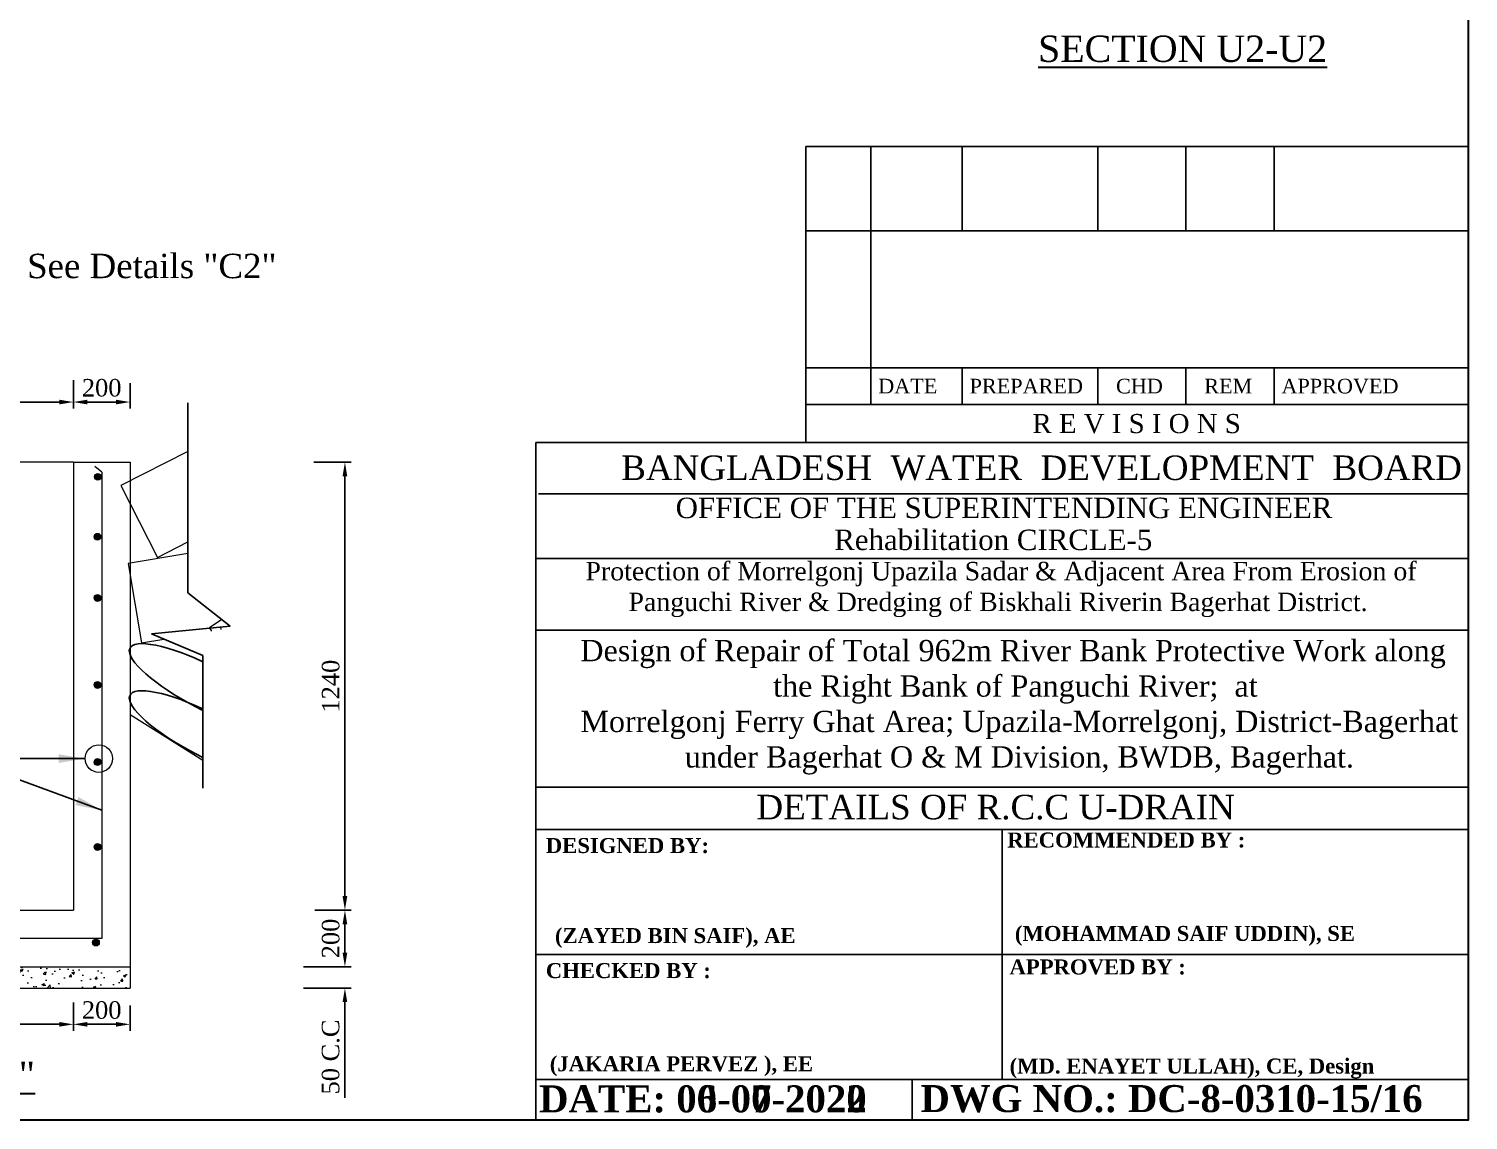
# Model space of a CAD drawing. Header units: metres. Extents: x -2434 to 11656, y -15288 to 8109.
# Drawn here: x 2983.8 to 3065.9, y -13585.8 to -13523.5 of the extents above; entities that cross this region are included whole.
import ezdxf
from ezdxf.enums import TextEntityAlignment as Align

# ---------------------------------------------------------------- set-up
doc = ezdxf.new("R2010")
doc.units = ezdxf.units.M
doc.layers.add('Blocks', color=11, linetype='Continuous', lineweight=9)
doc.layers.add('LINE', color=7, linetype='Continuous')
doc.styles.add('Kazi_T_H', font='timesbd.ttf')
doc.styles.get("Standard").update_dxf_attribs({"font": 'times.ttf'})
doc.dimstyles.get("Standard").update_dxf_attribs({"dimtxt": 0.5, "dimasz": 0.4075, "dimexe": 0.364, "dimexo": 0.219, "dimgap": 0.09, "dimtad": 0, "dimdec": 0, "dimlfac": 1000, "dimzin": 0, "dimdsep": 46, "dimtxsty": 'Standard', "dimcen": 0.09, "dimadec": 0, "dimazin": 0, "dimtfac": 1, "dimtdec": 0, "dimtofl": 0, "dimtmove": 0, "dimatfit": 3, "dimfxl": 1, "dimtolj": 1, "dimtzin": 0, "dimarcsym": 0})
pattern_1 = [(50, (3032.1971, -14077.9935), (1.4665866, -0.1283096), [0.1533525, -1.6868775]), (355, (3032.197, -14077.9935), (-0.2837047, 1.538006), [0.122682, -1.349502]), (100.451, (3032.3193, -14078.0042), (1.182887, 1.4096893), [0.1303295, -1.4336245]), (46.1842, (3032.197, -14077.5846), (2.182186, -0.338441), [0.230029, -2.530316]), (96.6356, (3032.379, -14077.6128), (1.911104, 1.991776), [0.195494, -2.150437]), (351.184, (3032.197, -14077.5846), (1.911107, 1.991772), [0.184023, -2.024253]), (21, (3032.4015, -14077.6868), (1.2204998, -0.8232374), [0.1533525, -1.6868775]), (326, (3032.4015, -14077.6868), (0.4975063, 1.482713), [0.122682, -1.349502]), (71.4514, (3032.5032, -14077.7554), (1.7180028, 0.659479), [0.1303295, -1.4336245]), (37.5, (3032.19707, -14077.9935), (0.02486326, 0.68066806), [0, -1.3331444, 0, -1.369949, 0, -1.3546137]), (7.5, (3032.1971, -14077.9935), (0.5378983, 0.8064536), [0, -0.7810754, 0, -1.3024739, 0, -0.5162867]), (327.5, (3031.7411, -14077.9935), (1.0915043, -0.0461164), [0, -0.511175, 0, -1.594866, 0, -2.1162645]), (317.5, (3031.5366, -14077.9935), (1.19244, 0.2046833), [0, -0.6645275, 0, -1.0591546, 0, -1.5028545])]

# ---------------------------------------------------------------- blocks, each defined once
blk = doc.blocks.new('*D578')
at = {"layer": 'Blocks', "color": 0, "lineweight": -2, "ltscale": 0.5}
for p, q in [((2968.719, -13579.117), (2968.719, -13580.724)), ((2985.504, -13580.36), (2969.519, -13580.36)), ((2986.304, -13580.265), (2986.304, -13580.724))]:
    blk.add_line(p, q, dxfattribs=at)
at = {"layer": 'Blocks', "color": 0, "lineweight": -3, "ltscale": 0.5}
for points in [[(2969.519, -13580.227), (2969.519, -13580.493), (2968.719, -13580.36)], [(2985.504, -13580.227), (2985.504, -13580.493), (2986.304, -13580.36)]]:
    blk.add_solid(points, dxfattribs=at)
at = {"layer": 'Defpoints', "color": 0, "lineweight": -3, "ltscale": 0.5}
for p in [(2968.719, -13578.898), (2986.304, -13580.046), (2968.719, -13580.36)]:
    blk.add_point(p, dxfattribs=at)
at = {"layer": 'Blocks', "color": 0, "lineweight": 30, "ltscale": 0.5, "insert": (2977.511, -13579.551), "char_height": 1, "attachment_point": 5}
blk.add_mtext('\\A1;1200', dxfattribs=at)
blk = doc.blocks.new('*D579')
at = {"layer": 'Blocks', "color": 0, "lineweight": -2, "ltscale": 0.5}
for p, q in [((2986.304, -13579.117), (2986.304, -13580.724)), ((2989.538, -13579.281), (2989.538, -13580.724)), ((2988.738, -13580.36), (2987.104, -13580.36))]:
    blk.add_line(p, q, dxfattribs=at)
at = {"layer": 'Blocks', "color": 0, "lineweight": -3, "ltscale": 0.5}
for points in [[(2987.104, -13580.227), (2987.104, -13580.493), (2986.304, -13580.36)], [(2988.738, -13580.227), (2988.738, -13580.493), (2989.538, -13580.36)]]:
    blk.add_solid(points, dxfattribs=at)
at = {"layer": 'Defpoints', "color": 0, "lineweight": -3, "ltscale": 0.5}
for p in [(2986.304, -13578.898), (2989.538, -13579.062), (2986.304, -13580.36)]:
    blk.add_point(p, dxfattribs=at)
at = {"layer": 'Blocks', "color": 0, "lineweight": 30, "ltscale": 0.5, "insert": (2987.921, -13579.551), "char_height": 1, "attachment_point": 5}
blk.add_mtext('\\A1;200', dxfattribs=at)
blk = doc.blocks.new('*D583')
at = {"layer": 'Blocks', "color": 0, "lineweight": -2, "ltscale": 0.5}
for p, q in [((2968.719, -13543.589), (2968.719, -13545.196)), ((2986.304, -13544.737), (2986.304, -13545.196)), ((2985.504, -13544.832), (2969.519, -13544.832))]:
    blk.add_line(p, q, dxfattribs=at)
at = {"layer": 'Blocks', "color": 0, "lineweight": -3, "ltscale": 0.5}
for points in [[(2969.519, -13544.698), (2969.519, -13544.965), (2968.719, -13544.832)], [(2985.504, -13544.698), (2985.504, -13544.965), (2986.304, -13544.832)]]:
    blk.add_solid(points, dxfattribs=at)
at = {"layer": 'Defpoints', "color": 0, "lineweight": -3, "ltscale": 0.5}
for p in [(2968.719, -13543.37), (2986.304, -13544.518), (2968.719, -13544.832)]:
    blk.add_point(p, dxfattribs=at)
at = {"layer": 'Blocks', "color": 0, "lineweight": 30, "ltscale": 0.5, "insert": (2977.511, -13544.023), "char_height": 1, "attachment_point": 5}
blk.add_mtext('\\A1;1200', dxfattribs=at)
blk = doc.blocks.new('*D584')
at = {"layer": 'Blocks', "color": 0, "lineweight": -2, "ltscale": 0.5}
for p, q in [((2986.304, -13543.589), (2986.304, -13545.196)), ((2989.538, -13543.753), (2989.538, -13545.196)), ((2988.738, -13544.832), (2987.104, -13544.832))]:
    blk.add_line(p, q, dxfattribs=at)
at = {"layer": 'Blocks', "color": 0, "lineweight": -3, "ltscale": 0.5}
for points in [[(2987.104, -13544.698), (2987.104, -13544.965), (2986.304, -13544.832)], [(2988.738, -13544.698), (2988.738, -13544.965), (2989.538, -13544.832)]]:
    blk.add_solid(points, dxfattribs=at)
at = {"layer": 'Defpoints', "color": 0, "lineweight": -3, "ltscale": 0.5}
for p in [(2986.304, -13543.37), (2989.538, -13543.534), (2986.304, -13544.832)]:
    blk.add_point(p, dxfattribs=at)
at = {"layer": 'Blocks', "color": 0, "lineweight": 30, "ltscale": 0.5, "insert": (2987.921, -13544.023), "char_height": 1, "attachment_point": 5}
blk.add_mtext('\\A1;200', dxfattribs=at)
blk = doc.blocks.new('*D623')
at = {"layer": 'Blocks', "color": 0, "lineweight": -2, "ltscale": 0.5}
for p, q in [((2968.719, -13579.117), (2968.719, -13580.724)), ((2985.504, -13580.36), (2969.519, -13580.36)), ((2986.304, -13580.265), (2986.304, -13580.724))]:
    blk.add_line(p, q, dxfattribs=at)
at = {"layer": 'Blocks', "color": 0, "lineweight": -3, "ltscale": 0.5}
for points in [[(2969.519, -13580.227), (2969.519, -13580.493), (2968.719, -13580.36)], [(2985.504, -13580.227), (2985.504, -13580.493), (2986.304, -13580.36)]]:
    blk.add_solid(points, dxfattribs=at)
at = {"layer": 'Defpoints', "color": 0, "lineweight": -3, "ltscale": 0.5}
for p in [(2968.719, -13578.898), (2986.304, -13580.046), (2968.719, -13580.36)]:
    blk.add_point(p, dxfattribs=at)
at = {"layer": 'Blocks', "color": 0, "lineweight": 30, "ltscale": 0.5, "insert": (2977.511, -13579.551), "char_height": 1, "attachment_point": 5}
blk.add_mtext('\\A1;1200', dxfattribs=at)
blk = doc.blocks.new('*D624')
at = {"layer": 'Blocks', "color": 0, "lineweight": -2, "ltscale": 0.5}
for p, q in [((2986.304, -13579.117), (2986.304, -13580.724)), ((2989.538, -13579.281), (2989.538, -13580.724)), ((2988.738, -13580.36), (2987.104, -13580.36))]:
    blk.add_line(p, q, dxfattribs=at)
at = {"layer": 'Blocks', "color": 0, "lineweight": -3, "ltscale": 0.5}
for points in [[(2987.104, -13580.227), (2987.104, -13580.493), (2986.304, -13580.36)], [(2988.738, -13580.227), (2988.738, -13580.493), (2989.538, -13580.36)]]:
    blk.add_solid(points, dxfattribs=at)
at = {"layer": 'Defpoints', "color": 0, "lineweight": -3, "ltscale": 0.5}
for p in [(2986.304, -13578.898), (2989.538, -13579.062), (2986.304, -13580.36)]:
    blk.add_point(p, dxfattribs=at)
at = {"layer": 'Blocks', "color": 0, "lineweight": 30, "ltscale": 0.5, "insert": (2987.921, -13579.551), "char_height": 1, "attachment_point": 5}
blk.add_mtext('\\A1;200', dxfattribs=at)
blk = doc.blocks.new('*D628')
at = {"layer": 'Blocks', "color": 0, "lineweight": -2, "ltscale": 0.5}
for p, q in [((2968.719, -13543.589), (2968.719, -13545.196)), ((2986.304, -13544.737), (2986.304, -13545.196)), ((2985.504, -13544.832), (2969.519, -13544.832))]:
    blk.add_line(p, q, dxfattribs=at)
at = {"layer": 'Blocks', "color": 0, "lineweight": -3, "ltscale": 0.5}
for points in [[(2969.519, -13544.698), (2969.519, -13544.965), (2968.719, -13544.832)], [(2985.504, -13544.698), (2985.504, -13544.965), (2986.304, -13544.832)]]:
    blk.add_solid(points, dxfattribs=at)
at = {"layer": 'Defpoints', "color": 0, "lineweight": -3, "ltscale": 0.5}
for p in [(2968.719, -13543.37), (2986.304, -13544.518), (2968.719, -13544.832)]:
    blk.add_point(p, dxfattribs=at)
at = {"layer": 'Blocks', "color": 0, "lineweight": 30, "ltscale": 0.5, "insert": (2977.511, -13544.023), "char_height": 1, "attachment_point": 5}
blk.add_mtext('\\A1;1200', dxfattribs=at)
blk = doc.blocks.new('*D629')
at = {"layer": 'Blocks', "color": 0, "lineweight": -2, "ltscale": 0.5}
for p, q in [((2986.304, -13543.589), (2986.304, -13545.196)), ((2989.538, -13543.753), (2989.538, -13545.196)), ((2988.738, -13544.832), (2987.104, -13544.832))]:
    blk.add_line(p, q, dxfattribs=at)
at = {"layer": 'Blocks', "color": 0, "lineweight": -3, "ltscale": 0.5}
for points in [[(2987.104, -13544.698), (2987.104, -13544.965), (2986.304, -13544.832)], [(2988.738, -13544.698), (2988.738, -13544.965), (2989.538, -13544.832)]]:
    blk.add_solid(points, dxfattribs=at)
at = {"layer": 'Defpoints', "color": 0, "lineweight": -3, "ltscale": 0.5}
for p in [(2986.304, -13543.37), (2989.538, -13543.534), (2986.304, -13544.832)]:
    blk.add_point(p, dxfattribs=at)
at = {"layer": 'Blocks', "color": 0, "lineweight": 30, "ltscale": 0.5, "insert": (2987.921, -13544.023), "char_height": 1, "attachment_point": 5}
blk.add_mtext('\\A1;200', dxfattribs=at)
blk = doc.blocks.new('*D632')
at = {"layer": 'Blocks', "color": 0, "lineweight": -2, "ltscale": 0.5}
for p, q in [((3000.027, -13548.264), (3002.168, -13548.264)), ((3001.804, -13549.064), (3001.804, -13573.042)), ((3000.091, -13573.842), (3002.168, -13573.842))]:
    blk.add_line(p, q, dxfattribs=at)
at = {"layer": 'Blocks', "color": 0, "lineweight": -3, "ltscale": 0.5}
for points in [[(3001.671, -13549.064), (3001.938, -13549.064), (3001.804, -13548.264)], [(3001.671, -13573.042), (3001.938, -13573.042), (3001.804, -13573.842)]]:
    blk.add_solid(points, dxfattribs=at)
at = {"layer": 'Defpoints', "color": 0, "lineweight": -3, "ltscale": 0.5}
for p in [(2999.808, -13548.264), (2999.872, -13573.842), (3001.804, -13573.842)]:
    blk.add_point(p, dxfattribs=at)
at = {"layer": 'Blocks', "color": 0, "lineweight": 30, "ltscale": 0.5, "insert": (3000.996, -13561.053), "char_height": 1, "attachment_point": 5, "rotation": 90}
blk.add_mtext('\\A1;1240', dxfattribs=at)
blk = doc.blocks.new('*D633')
at = {"layer": 'Blocks', "color": 0, "lineweight": -2, "ltscale": 0.5}
for p, q in [((3000.091, -13573.842), (3002.168, -13573.842)), ((3001.804, -13574.642), (3001.804, -13576.276)), ((3000.12, -13577.076), (3002.168, -13577.076))]:
    blk.add_line(p, q, dxfattribs=at)
at = {"layer": 'Blocks', "color": 0, "lineweight": -3, "ltscale": 0.5}
for points in [[(3001.671, -13574.642), (3001.938, -13574.642), (3001.804, -13573.842)], [(3001.671, -13576.276), (3001.938, -13576.276), (3001.804, -13577.076)]]:
    blk.add_solid(points, dxfattribs=at)
at = {"layer": 'Defpoints', "color": 0, "lineweight": -3, "ltscale": 0.5}
for p in [(2999.872, -13573.842), (2999.901, -13577.076), (3001.804, -13577.076)]:
    blk.add_point(p, dxfattribs=at)
at = {"layer": 'Blocks', "color": 0, "lineweight": 30, "ltscale": 0.5, "insert": (3000.996, -13575.459), "char_height": 1, "attachment_point": 5, "rotation": 90}
blk.add_mtext('\\A1;200', dxfattribs=at)
blk = doc.blocks.new('*D634')
at = {"layer": 'Blocks', "color": 0, "lineweight": -2, "ltscale": 0.5}
for p, q in [((3001.804, -13576.276), (3001.804, -13575.476)), ((2999.447, -13577.076), (3002.168, -13577.076)), ((2999.441, -13578.293), (3002.168, -13578.293)), ((3001.804, -13579.093), (3001.804, -13584.556))]:
    blk.add_line(p, q, dxfattribs=at)
at = {"layer": 'Blocks', "color": 0, "lineweight": -3, "ltscale": 0.5}
for points in [[(3001.671, -13576.276), (3001.938, -13576.276), (3001.804, -13577.076)], [(3001.671, -13579.093), (3001.938, -13579.093), (3001.804, -13578.293)]]:
    blk.add_solid(points, dxfattribs=at)
at = {"layer": 'Defpoints', "color": 0, "lineweight": -3, "ltscale": 0.5}
for p in [(2999.228, -13577.076), (2999.222, -13578.293), (3001.804, -13578.293)]:
    blk.add_point(p, dxfattribs=at)
at = {"layer": 'Blocks', "color": 0, "lineweight": 30, "ltscale": 0.5, "insert": (3000.993, -13582.224), "char_height": 1, "attachment_point": 5, "rotation": 90}
blk.add_mtext('\\A1;50 C.C', dxfattribs=at)
blk = doc.blocks.new('*D635')
at = {"layer": 'Blocks', "color": 0, "lineweight": -2, "ltscale": 0.5}
for p, q in [((3001.804, -13576.276), (3001.804, -13575.476)), ((2999.447, -13577.076), (3002.168, -13577.076)), ((2999.441, -13578.293), (3002.168, -13578.293)), ((3001.804, -13579.093), (3001.804, -13584.556))]:
    blk.add_line(p, q, dxfattribs=at)
at = {"layer": 'Blocks', "color": 0, "lineweight": -3, "ltscale": 0.5}
for points in [[(3001.671, -13576.276), (3001.938, -13576.276), (3001.804, -13577.076)], [(3001.671, -13579.093), (3001.938, -13579.093), (3001.804, -13578.293)]]:
    blk.add_solid(points, dxfattribs=at)
at = {"layer": 'Defpoints', "color": 0, "lineweight": -3, "ltscale": 0.5}
for p in [(2999.228, -13577.076), (2999.222, -13578.293), (3001.804, -13578.293)]:
    blk.add_point(p, dxfattribs=at)
at = {"layer": 'Blocks', "color": 0, "lineweight": 30, "ltscale": 0.5, "insert": (3000.993, -13582.224), "char_height": 1, "attachment_point": 5, "rotation": 90}
blk.add_mtext('\\A1;50 C.C', dxfattribs=at)

msp = doc.modelspace()

# ---------------------------------------------------------------- hatches: boundary and pattern name
at = {"layer": 'Blocks', "lineweight": 13, "ltscale": 0.05}
for points in [[(2987.894376, -13549.104454, -1), (2987.50861, -13549.104454, -1)], [(2987.894376, -13549.104454, -1), (2987.50861, -13549.104454, -1)], [(2987.878902, -13552.523444, -1), (2987.493136, -13552.523444, -1)], [(2987.878902, -13552.523444, -1), (2987.493136, -13552.523444, -1)], [(2987.878902, -13556.018324, -1), (2987.493136, -13556.018324, -1)], [(2987.878902, -13556.018324, -1), (2987.493136, -13556.018324, -1)], [(2987.878902, -13560.984776, -1), (2987.493136, -13560.984776, -1)], [(2987.878902, -13560.984776, -1), (2987.493136, -13560.984776, -1)], [(2987.878902, -13565.384663, -1), (2987.493136, -13565.384663, -1)], [(2987.878902, -13565.384663, -1), (2987.493136, -13565.384663, -1)], [(2987.878902, -13570.235882, -1), (2987.493136, -13570.235882, -1)], [(2987.878902, -13570.235882, -1), (2987.493136, -13570.235882, -1)], [(2987.786705, -13575.693719, -1), (2987.400939, -13575.693719, -1)], [(2987.786705, -13575.693719, -1), (2987.400939, -13575.693719, -1)]]:
    msp.add_hatch(color=0, dxfattribs=at).paths.add_polyline_path(points)
at = {"layer": 'Blocks', "lineweight": 5, "ltscale": 0.05}
h = msp.add_hatch(dxfattribs=at)
h.set_pattern_fill('AR-CONC', color=0, scale=0.00805, style=0)
h.set_pattern_definition(pattern_1)
h.paths.add_polyline_path([(2965.484284, -13577.076031), (2965.484284, -13578.292922), (2989.538319, -13578.292922), (2989.538319, -13577.076031)])
h = msp.add_hatch(dxfattribs=at)
h.set_pattern_fill('AR-CONC', color=0, scale=0.00805, style=0)
h.set_pattern_definition(pattern_1)
h.paths.add_polyline_path([(2965.484284, -13577.076031), (2965.484284, -13578.292922), (2989.538319, -13578.292922), (2989.538319, -13577.076031)])

# ---------------------------------------------------------------- linework, layer by layer
at = {"color": 0, "linetype": 'Continuous', "lineweight": -3, "ltscale": 0.5}
for p, q in [((2992.843648, -13544.874421), (2992.843648, -13555.728663)), ((2992.843648, -13555.728663), (2995.261766, -13557.622783)), ((2995.261766, -13557.622783), (2990.761859, -13558.073397)), ((2990.761859, -13558.073397), (2993.692814, -13559.310171)), ((2993.692814, -13559.310171), (2993.692814, -13566.883812)), ((3039.312066, -13583.508993), (3039.312066, -13569.229333)), ((3039.312066, -13583.508993), (3039.312066, -13569.229333)), ((3012.709037, -13585.83554), (3065.915096, -13585.83554)), ((3012.709037, -13585.83554), (3065.915096, -13585.83554)), ((3012.709037, -13585.83554), (3065.915096, -13585.83554)), ((3012.709037, -13585.83554), (3065.915096, -13585.83554)), ((3012.709037, -13585.83554), (3065.915096, -13585.83554)), ((3012.709037, -13585.83554), (3065.915096, -13585.83554))]:
    msp.add_line(p, q, dxfattribs=at)
for centre in [(2993.919933, -13561.154616), (2993.919933, -13561.154616), (2993.919933, -13563.844335), (2993.919933, -13563.844335)]:
    msp.add_ellipse(centre, major_axis=(4.384762, -2.273212), ratio=0.252503121, start_param=1.75234425, end_param=4.791173455, dxfattribs=at)
at = {"layer": 'Blocks', "color": 0, "lineweight": 13, "ltscale": 0.05}
for p, q in [((2986.303944, -13548.263792), (2968.718659, -13548.263792)), ((2986.303944, -13548.263792), (2968.718659, -13548.263792)), ((2986.303944, -13548.263792), (2989.538319, -13548.263792)), ((2986.303944, -13548.263792), (2986.303944, -13573.841656)), ((2986.303944, -13548.263792), (2989.538319, -13548.263792)), ((2986.303944, -13548.263792), (2986.303944, -13573.841656)), ((2987.921131, -13548.833353), (2987.529875, -13548.511315)), ((2987.921131, -13548.833353), (2987.529875, -13548.511315)), ((2987.921131, -13548.833353), (2987.921131, -13575.458843)), ((2987.921131, -13548.833353), (2987.921131, -13575.458843)), ((2989.538319, -13548.263792), (2989.538319, -13577.076031)), ((2989.538319, -13548.263792), (2989.538319, -13577.076031)), ((2989.538319, -13562.669911), (2993.692814, -13565.283345)), ((2989.538319, -13562.669911), (2993.692814, -13565.283345)), ((2968.718659, -13573.841656), (2986.303944, -13573.841656)), ((2968.718659, -13573.841656), (2986.303944, -13573.841656)), ((2987.921131, -13575.458843), (2967.101471, -13575.458843)), ((2987.921131, -13575.458843), (2967.101471, -13575.458843)), ((2965.484284, -13577.076031), (2989.538319, -13577.076031)), ((2965.484284, -13577.076031), (2989.538319, -13577.076031)), ((2989.538319, -13577.076031), (2989.538319, -13578.292922)), ((2989.538319, -13577.076031), (2989.538319, -13578.292922)), ((2965.484284, -13578.292922), (2989.538319, -13578.292922)), ((2965.484284, -13578.292922), (2989.538319, -13578.292922))]:
    msp.add_line(p, q, dxfattribs=at)
for points in [[(2992.843648, -13547.648886), (2989.01156, -13549.602901), (2991.101163, -13553.700896), (2992.843648, -13552.812388)], [(2992.843648, -13547.648886), (2989.01156, -13549.602901), (2991.101163, -13553.700896), (2992.843648, -13552.812388)], [(2992.843648, -13553.471667), (2989.440751, -13554.042652), (2990.20196, -13558.579232), (2991.460254, -13558.368098)], [(2992.843648, -13553.471667), (2989.440751, -13554.042652), (2990.20196, -13558.579232), (2991.460254, -13558.368098)], [(2994.774503, -13557.241108), (2994.066666, -13557.720045), (2994.194703, -13557.909275)], [(2994.774503, -13557.241108), (2994.066666, -13557.720045), (2994.194703, -13557.909275)], [(2994.73854, -13557.818023), (2994.714967, -13557.677539)], [(2994.73854, -13557.818023), (2994.714967, -13557.677539)]]:
    msp.add_lwpolyline(points, dxfattribs=at)
for centre, radius in [((2987.701493, -13549.104454), 0.192883), ((2987.701493, -13549.104454), 0.192883), ((2987.686019, -13552.523444), 0.192883), ((2987.686019, -13552.523444), 0.192883), ((2987.686019, -13556.018324), 0.192883), ((2987.686019, -13556.018324), 0.192883), ((2987.686019, -13560.984776), 0.192883), ((2987.686019, -13560.984776), 0.192883), ((2987.758749, -13565.190567), 0.786008), ((2987.758749, -13565.190567), 0.786008), ((2987.686019, -13565.384663), 0.192883), ((2987.686019, -13565.384663), 0.192883), ((2987.686019, -13570.235882), 0.192883), ((2987.686019, -13570.235882), 0.192883), ((2987.593822, -13575.693719), 0.192883), ((2987.593822, -13575.693719), 0.192883)]:
    msp.add_circle(centre, radius, dxfattribs=at)
at = {"layer": 'LINE', "color": 0, "linetype": 'ByBlock', "lineweight": -3, "ltscale": 0.5}
for p, q in [((3065.915096, -13530.235386), (3028.117157, -13530.235386)), ((3028.117157, -13547.149911), (3028.117157, -13530.235386)), ((3031.823212, -13530.235386), (3031.823212, -13544.969214)), ((3037.038807, -13530.235386), (3037.038807, -13535.053257)), ((3044.767288, -13530.235386), (3044.767288, -13535.053257)), ((3049.802099, -13530.235386), (3049.802099, -13535.053257)), ((3054.83691, -13530.235386), (3054.83691, -13535.053257)), ((3065.915096, -13535.053257), (3028.117157, -13535.053257)), ((3065.915096, -13542.874389), (3028.117157, -13542.874389)), ((3037.038807, -13542.874389), (3037.038807, -13544.969214)), ((3044.767288, -13542.874389), (3044.767288, -13544.969214)), ((3049.802099, -13542.874389), (3049.802099, -13544.969214)), ((3054.83691, -13542.874389), (3054.83691, -13544.969214)), ((3065.915096, -13544.969214), (3028.117157, -13544.969214)), ((3012.709037, -13547.142109), (3012.709037, -13585.83554)), ((3065.915096, -13547.142109), (3012.709037, -13547.142109)), ((3012.709037, -13547.355985), (3012.709037, -13585.83554)), ((3065.915096, -13550.067757), (3012.858325, -13550.067757)), ((3065.915096, -13553.757713), (3012.709037, -13553.757713)), ((3065.915096, -13557.854776), (3012.709037, -13557.854776)), ((3065.915096, -13566.820971), (3012.709037, -13566.820971)), ((3065.915096, -13566.820971), (3012.709037, -13566.820971)), ((3065.915096, -13569.229333), (3012.709037, -13569.229333)), ((3065.915096, -13569.229333), (3012.709037, -13569.229333)), ((3012.709037, -13576.369163), (3065.915096, -13576.369163)), ((3012.709037, -13576.369163), (3065.915096, -13576.369163)), ((3012.709037, -13583.508993), (3065.915096, -13583.508993)), ((3012.709037, -13583.508993), (3065.915096, -13583.508993)), ((3034.176118, -13585.83554), (3034.176118, -13583.508993)), ((3034.176118, -13585.83554), (3034.176118, -13583.508993))]:
    msp.add_line(p, q, dxfattribs=at)
at = {"layer": 'LINE', "color": 1, "linetype": 'ByBlock', "lineweight": 30, "ltscale": 0.5}
msp.add_lwpolyline([(2874.15679, -13585.83554), (2874.15679, -13450.235024), (3065.915096, -13450.235024), (3065.915096, -13585.83554), (2874.15679, -13585.83554)], close=True, dxfattribs=at)
msp.add_lwpolyline([(2874.15679, -13585.83554), (2874.15679, -13450.235024), (3065.915096, -13450.235024), (3065.915096, -13585.83554), (2874.15679, -13585.83554)], close=True, dxfattribs=at)

# ---------------------------------------------------------------- texts
at = {"color": 0, "linetype": 'ByBlock', "lineweight": 30, "ltscale": 0.5, "attachment_point": 1}
for s, insert, char_height, width in [('{\\LSECTION U2-U2}', (3041.367315, -13523.90783), 1.50622592, 66.12756405), ('{\\LSECTION U2-U2}', (3041.367315, -13523.90783), 1.50622592, 66.12756405), ('See Details "C2"', (2983.663483, -13536.364318), 1.39465363, 72.91423283), ('See Details "C2"', (2983.663483, -13536.364318), 1.39465363, 72.91423283), ('{\\LDETAILS "C2"}', (2969.558649, -13582.494498), 1.50622592, 66.12756405), ('{\\LDETAILS "C2"}', (2969.558649, -13582.494498), 1.50622592, 66.12756405)]:
    msp.add_mtext(s, dxfattribs=dict(at, insert=insert, char_height=char_height, width=width))
at = {"layer": 'LINE', "color": 0, "linetype": 'ByBlock', "lineweight": -3, "ltscale": 0.5}
for s, p in [('DATE', (3032.242177, -13544.340767)), ('PREPARED', (3037.457772, -13544.340767)), ('CHD', (3045.8147, -13544.340767)), ('REM', (3050.849511, -13544.340767)), ('APPROVED', (3055.255875, -13544.340767))]:
    msp.add_text(s, height=0.83793, dxfattribs=at).set_placement(p)
for s, height, p in [('R E V I S I O N S', 1.09034851, (3046.990921, -13546.604737)), ('BANGLADESH  WATER  DEVELOPMENT  BOARD', 1.39826756, (3041.565287, -13549.281586)), ('OFFICE OF THE SUPERINTENDING ENGINEER', 1.16624531, (3039.4221, -13551.458602)), ('Rehabilitation CIRCLE-5', 1.16624531, (3038.808147, -13553.282661)), ('DETAILS OF R.C.C U-DRAIN ', 1.39949437, (3039.206238, -13568.656108)), ('DETAILS OF R.C.C U-DRAIN ', 1.39949437, (3039.206238, -13568.656108))]:
    msp.add_text(s, height=height, dxfattribs=at).set_placement(p, align=Align.CENTER)
at = {"layer": 'LINE', "color": 0, "linetype": 'ByBlock', "lineweight": -3, "ltscale": 0.5, "style": 'Kazi_T_H'}
for s, height, p in [('DESIGNED BY:', 0.8567796, (3013.270652, -13570.581902)), ('RECOMMENDED BY :', 0.8567796, (3039.604757, -13570.265679)), ('RECOMMENDED BY :', 0.8567796, (3039.604757, -13570.265679)), ('(ZAYED BIN SAIF), AE', 0.8567796, (3013.794211, -13575.723236)), ('(ZAYED BIN SAIF), AE', 0.8567796, (3013.794211, -13575.723236)), ('(MOHAMMAD SAIF UDDIN), SE ', 0.8567796, (3040.043917, -13575.600655)), ('(MOHAMMAD SAIF UDDIN), SE ', 0.8567796, (3040.043917, -13575.600655)), ('APPROVED BY :', 0.8567796, (3039.734472, -13577.512334)), ('APPROVED BY :', 0.8567796, (3039.734472, -13577.512334)), ('CHECKED BY :', 0.8567796, (3013.270652, -13577.721732)), ('CHECKED BY :', 0.8567796, (3013.270652, -13577.721732)), ('(JAKARIA PERVEZ ), EE', 0.8567796, (3013.496856, -13583.041888)), ('(MD. ENAYET ULLAH), CE, Design ', 0.8567796, (3039.740577, -13583.169731)), ('DATE: 06-07-2020', 1.54220327, (3012.886011, -13585.386177)), ('DATE: 00-00-2022', 1.54220327, (3012.886011, -13585.386177)), ('DWG NO.: DC-8-0310-15/16', 1.54220327, (3034.653224, -13585.370612))]:
    msp.add_text(s, height=height, dxfattribs=at).set_placement(p)
at = {"layer": 'LINE', "color": 0, "linetype": 'ByBlock', "lineweight": 40, "ltscale": 0.5, "insert": (3039.081084, -13553.958493), "char_height": 0.9, "width": 51.79341301, "attachment_point": 2}
msp.add_mtext('{\\fTimes New Roman|b1|i0|c0|p18; \\fTimes New Roman|b0|i0|c0|p18;\\H1.17X;Protection of Morrelgonj Upazila Sadar & Adjacent Area From Erosion of Panguchi River & Dredging of Biskhali Riverin Bagerhat District.}', dxfattribs=at)
at = {"layer": 'LINE', "color": 0, "linetype": 'ByBlock', "lineweight": -3, "ltscale": 0.5, "insert": (3012.491137, -13558.414394), "char_height": 1.21400201, "width": 53.05208008, "attachment_point": 1}
msp.add_mtext('      Design of Repair of Total 962m River Bank Protective Work along   \\P                              the Right Bank of Panguchi River;  at \\P      Morrelgonj Ferry Ghat Area; Upazila-Morrelgonj, District-Bagerhat  \\P                   under Bagerhat O & M Division, BWDB, Bagerhat.', dxfattribs=at)

# ---------------------------------------------------------------- dimensions: what is measured, and where the dimension line sits
at = {"layer": 'Blocks', "color": 0, "lineweight": 30, "ltscale": 0.5}
for base, p1, p2, text, picture, middle in [((2968.718659, -13544.831625), (2986.303944, -13544.517675), (2968.718659, -13543.369983), '1200', '*D583', (2977.511301, -13544.831625)), ((2968.718659, -13544.831625), (2986.303944, -13544.517675), (2968.718659, -13543.369983), '1200', '*D628', (2977.511301, -13544.831625)), ((2986.303944, -13544.831625), (2989.538319, -13543.534138), (2986.303944, -13543.369983), '200', '*D584', (2987.921131, -13544.831625)), ((2986.303944, -13544.831625), (2989.538319, -13543.534138), (2986.303944, -13543.369983), '200', '*D629', (2987.921131, -13544.831625)), ((2968.718659, -13580.359925), (2986.303944, -13580.045975), (2968.718659, -13578.898283), '1200', '*D578', (2977.511301, -13580.359925)), ((2968.718659, -13580.359925), (2986.303944, -13580.045975), (2968.718659, -13578.898283), '1200', '*D623', (2977.511301, -13580.359925)), ((2986.303944, -13580.359925), (2989.538319, -13579.062438), (2986.303944, -13578.898283), '200', '*D579', (2987.921131, -13580.359925)), ((2986.303944, -13580.359925), (2989.538319, -13579.062438), (2986.303944, -13578.898283), '200', '*D624', (2987.921131, -13580.359925))]:
    dim = msp.add_linear_dim(base=base, p1=p1, p2=p2, angle=180, text=text, dimstyle='Standard', override={"dimtxt": 1, "dimasz": 0.8, "dimgap": 0.3, "dimtad": 1, "dimdec": 2, "dimlfac": 1, "dimpost": ' m', "dimtdec": 2, "dimfxl": 0.12}, dxfattribs=at)
    dim.commit()
    dim.dimension.update_dxf_attribs({"geometry": picture, "text_midpoint": middle, "dimtype": 160})
for base, p1, p2, text, picture, middle in [((3001.804312, -13573.841656), (2999.807623, -13548.263792), (2999.871994, -13573.841656), '1240', '*D632', (3000.99566, -13561.052724)), ((3001.804312, -13577.076031), (2999.871994, -13573.841656), (2999.901124, -13577.076031), '200', '*D633', (3000.99566, -13575.458843)), ((3001.804312, -13578.292922), (2999.227888, -13577.076031), (2999.222425, -13578.292922), '50 C.C', '*D634', (3000.993136, -13582.224285)), ((3001.804312, -13578.292922), (2999.227888, -13577.076031), (2999.222425, -13578.292922), '50 C.C', '*D635', (3000.993136, -13582.224285))]:
    dim = msp.add_linear_dim(base=base, p1=p1, p2=p2, angle=90, text=text, dimstyle='Standard', override={"dimtxt": 1, "dimasz": 0.8, "dimgap": 0.3, "dimtad": 1, "dimdec": 2, "dimlfac": 1, "dimpost": ' m', "dimtdec": 2, "dimfxl": 0.12}, dxfattribs=at)
    dim.commit()
    dim.dimension.update_dxf_attribs({"geometry": picture, "text_midpoint": middle})

# ---------------------------------------------------------------- leaders
for points in [[(2986.966643, -13565.190567), (2979.928685, -13565.190567), (2979.928685, -13563.722303)], [(2986.966643, -13565.190567), (2979.928685, -13565.190567), (2979.928685, -13563.722303)], [(2987.921131, -13568.13291), (2979.928685, -13565.190567), (2979.928685, -13564.456435)], [(2987.921131, -13568.13291), (2979.928685, -13565.190567), (2979.928685, -13564.456435)]]:
    msp.add_leader(points, dimstyle='Standard', override={"dimtxt": 1.5, "dimasz": 1.5, "dimdec": 2, "dimlfac": 1, "dimpost": ' m', "dimtdec": 2, "dimfxl": 0.12}, dxfattribs=at)

doc.saveas('drawing.dxf')
